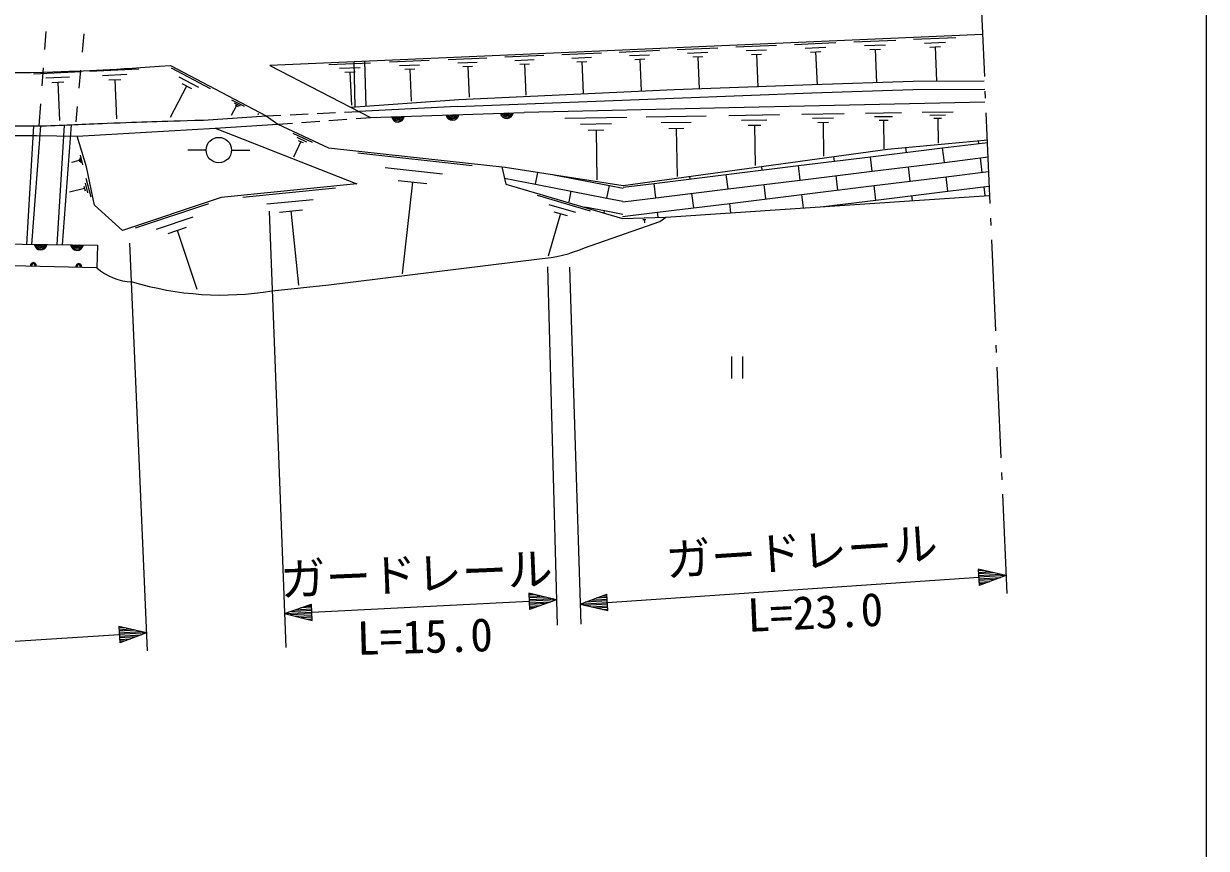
# Model space of a CAD drawing. Units: millimetres, scale not verified. Extents: x 40000 to 680000, y 20000 to 380000.
# Drawn here: x 513914 to 579000, y 262633 to 308003 of the extents above; entities that cross this region are included whole.
import ezdxf
from ezdxf.enums import TextEntityAlignment as Align

# ---------------------------------------------------------------- set-up
doc = ezdxf.new("R2010")
doc.units = ezdxf.units.MM
doc.header["$LTSCALE"] = 1000
for name, color, linetype, lineweight in [('M-BGD', 7, 'Continuous', 25), ('M-BGD-HTXT', 7, 'Continuous', 13), ('M-STR-HTXT', 7, 'Continuous', 13), ('M-TTL-BAND', 7, 'Continuous', 25)]:
    doc.layers.add(name, color=color, linetype=linetype, lineweight=lineweight)
doc.styles.add('ＭＳ ゴシック', font='')
doc.styles.get('ＭＳ ゴシック').set_extended_font_data('MS Gothic')

msp = doc.modelspace()

# ---------------------------------------------------------------- linework, layer by layer
at = {"layer": 'M-BGD'}
for p, q in [((515143, 307575), (515068, 306577)), ((517150, 306439), (517242, 307435)), ((566673, 307408), (527453, 305710)), ((562891, 307144), (565220, 307245)), ((549884, 306581), (552112, 306677)), ((553099, 306720), (555351, 306818)), ((553672, 306519), (554798, 306568)), ((556338, 306860), (558616, 306959)), ((556917, 306657), (558056, 306707)), ((559602, 307002), (561905, 307101)), ((560188, 306796), (561339, 306846)), ((560486, 306578), (561061, 306603)), ((560773, 306591), (560853, 304748)), ((563484, 306936), (564648, 306987)), ((563785, 306716), (564367, 306741)), ((564076, 306729), (564156, 304866)), ((532077, 305910), (532140, 303423)), ((532665, 305936), (532739, 303466)), ((534040, 305895), (536239, 305990)), ((537272, 306035), (539402, 306127)), ((540389, 306170), (542543, 306263)), ((540937, 305978), (542014, 306025)), ((543530, 306306), (545708, 306400)), ((544084, 306112), (545173, 306159)), ((544365, 305906), (544910, 305929)), ((544638, 305917), (544713, 304175)), ((546695, 306443), (548898, 306538)), ((547255, 306247), (548356, 306294)), ((547540, 306038), (548091, 306062)), ((547815, 306050), (547892, 304288)), ((550451, 306382), (551565, 306431)), ((550739, 306172), (551296, 306196)), ((551017, 306184), (551095, 304402)), ((553963, 306306), (554526, 306331)), ((554244, 306318), (554322, 304516)), ((557212, 306442), (557781, 306466)), ((557496, 306454), (557575, 304632)), ((514455, 305250), (517091, 305373)), ((514994, 305580), (514920, 304583)), ((516966, 304448), (517058, 305444)), ((517565, 305395), (520251, 305521)), ((521993, 305702), (527269, 302923)), ((522030, 305570), (524184, 304435)), ((527453, 305710), (533010, 302840)), ((530704, 305751), (532995, 305850)), ((531287, 305547), (532432, 305596)), ((531583, 305330), (532156, 305355)), ((531869, 305342), (531948, 303510)), ((534599, 305699), (535698, 305747)), ((534883, 305491), (535433, 305515)), ((535158, 305503), (535234, 303744)), ((537814, 305845), (538879, 305891)), ((538089, 305644), (538622, 305667)), ((538355, 305655), (538429, 303952)), ((541215, 305774), (541754, 305798)), ((541484, 305786), (541559, 304063)), ((515127, 305017), (516444, 305079)), ((515468, 304769), (516127, 304800)), ((515798, 304784), (515896, 302676)), ((518249, 305158), (519592, 305221)), ((518597, 304905), (519269, 304936)), ((518933, 304921), (519033, 302772)), ((522455, 305071), (523532, 304503)), ((522611, 304713), (523149, 304430)), ((549708, 304377), (557313, 304659)), ((557313, 304659), (562862, 304841)), ((562862, 304841), (566773, 304859)), ((522880, 304572), (521972, 302848)), ((537865, 303831), (549708, 304377)), ((549690, 303913), (557295, 304195)), ((557295, 304195), (562843, 304377)), ((562843, 304377), (566806, 304402)), ((514846, 303586), (514756, 302378)), ((516796, 302603), (516874, 303452)), ((525631, 303498), (525343, 302951)), ((525361, 303815), (526045, 303455)), ((525496, 303656), (525838, 303476)), ((525546, 303543), (525716, 303453)), ((531913, 303407), (537865, 303831)), ((537769, 303450), (532372, 303169)), ((537769, 303450), (549690, 303913)), ((552747, 303374), (541454, 303120)), ((566807, 303692), (552747, 303374)), ((523804, 302700), (527269, 302923)), ((526829, 303042), (526805, 302996)), ((526806, 303054), (526852, 303030)), ((527269, 302923), (528072, 302962)), ((527269, 302923), (527910, 302471)), ((528572, 302986), (529571, 303034)), ((530070, 303058), (531069, 303107)), ((530709, 302674), (531707, 302746)), ((531568, 303131), (532372, 303169)), ((532206, 302782), (533010, 302840)), ((533010, 302840), (541454, 303120)), ((543697, 302800), (547109, 302858)), ((548164, 302875), (551466, 302931)), ((552725, 302952), (555508, 302999)), ((553425, 302685), (554817, 302709)), ((556736, 303019), (559063, 303058)), ((557322, 302796), (558485, 302816)), ((560234, 303078), (562220, 303111)), ((560734, 302888), (561727, 302904)), ((560986, 302693), (561482, 302702)), ((561234, 302698), (561260, 301109)), ((563352, 303130), (565072, 303159)), ((563785, 302966), (564645, 302980)), ((564003, 302797), (564433, 302804)), ((564218, 302801), (564241, 301425)), ((514463, 302374), (514077, 295862)), ((514372, 295858), (514852, 302380)), ((516140, 302421), (515734, 295842)), ((516054, 295838), (516541, 302439)), ((516857, 301813), (524446, 302248)), ((524446, 302248), (527910, 302471)), ((524446, 302248), (532248, 299194)), ((527910, 302471), (528715, 302529)), ((527910, 302471), (530693, 301180)), ((529213, 302565), (530211, 302638)), ((544556, 302473), (546262, 302502)), ((544988, 302139), (545841, 302154)), ((545415, 302146), (545461, 299417)), ((548995, 302559), (550646, 302587)), ((549414, 302236), (550239, 302250)), ((549826, 302243), (549871, 299602)), ((553778, 302413), (554474, 302424)), ((554126, 302419), (554163, 300192)), ((557616, 302568), (558198, 302578)), ((557907, 302573), (557939, 300711)), ((504978, 301851), (514630, 301851)), ((514630, 301851), (516857, 301813)), ((517366, 300118), (516857, 301813)), ((528725, 301983), (529794, 301487)), ((529160, 301521), (528763, 300665)), ((528943, 301752), (529477, 301504)), ((529027, 301583), (529294, 301459)), ((561453, 301094), (566975, 301613)), ((564489, 301167), (566978, 301473)), ((566474, 301411), (566455, 301564)), ((517018, 300772), (517156, 300229)), ((523956, 301049), (522956, 301049)), ((525356, 301049), (526356, 301049)), ((530693, 301180), (535198, 300681)), ((532298, 300901), (538605, 300201)), ((546904, 299093), (561453, 301094)), ((560519, 300680), (564489, 301167)), ((562504, 300923), (562471, 301190)), ((564586, 300373), (564489, 301167)), ((516978, 300473), (516543, 300363)), ((516961, 300541), (516995, 300405)), ((516998, 300623), (517067, 300351)), ((517819, 298023), (517366, 300118)), ((533805, 300095), (536958, 299745)), ((535198, 300681), (540407, 300102)), ((540231, 300121), (540442, 299177)), ((540407, 300102), (546904, 299093)), ((552578, 299705), (556548, 300192)), ((554563, 299948), (554539, 300143)), ((556548, 300192), (560519, 300680)), ((556646, 299398), (556548, 300192)), ((558534, 300436), (558503, 300689)), ((560616, 299886), (560519, 300680)), ((560616, 299886), (564586, 300373)), ((562699, 299335), (562601, 300129)), ((564586, 300373), (566997, 300669)), ((566669, 299823), (566571, 300617)), ((517339, 299508), (517603, 298468)), ((540370, 299501), (542087, 299167)), ((542087, 299167), (542215, 299821)), ((543084, 299686), (546147, 299091)), ((544184, 299472), (544192, 299514)), ((548608, 299217), (552578, 299705)), ((550593, 299461), (550576, 299598)), ((552676, 298911), (552578, 299705)), ((552676, 298911), (556646, 299398)), ((556646, 299398), (560616, 299886)), ((558729, 298848), (558631, 299642)), ((560714, 299092), (564684, 299579)), ((564684, 299579), (567015, 299865)), ((564781, 298785), (564684, 299579)), ((517263, 298935), (516431, 298724)), ((517230, 299065), (517296, 298805)), ((517301, 299222), (517433, 298702)), ((532248, 299194), (524779, 298446)), ((525970, 298465), (531077, 298976)), ((534523, 299377), (536100, 299202)), ((535311, 299290), (534752, 294245)), ((540442, 299177), (546877, 297285)), ((542087, 299167), (546014, 298404)), ((543936, 298193), (544051, 298785)), ((546014, 298404), (546147, 299091)), ((546147, 299091), (546902, 298944)), ((546903, 299008), (548608, 299217)), ((548706, 298423), (548608, 299217)), ((548706, 298423), (552676, 298911)), ((554758, 298360), (554661, 299154)), ((556743, 298604), (560714, 299092)), ((560811, 298297), (560714, 299092)), ((560811, 298297), (564781, 298785)), ((564781, 298785), (567034, 299062)), ((566826, 298540), (566766, 299029)), ((524779, 298446), (519347, 296629)), ((520076, 296767), (524114, 298118)), ((527298, 298082), (529851, 298337)), ((542170, 298565), (545093, 297705)), ((546014, 298404), (546891, 298233)), ((546890, 298200), (548706, 298423)), ((548803, 297629), (552773, 298117)), ((549259, 297364), (567046, 298555)), ((550788, 297873), (550691, 298667)), ((552773, 298117), (556743, 298604)), ((552836, 297603), (552773, 298117)), ((556833, 297871), (556743, 298604)), ((557939, 297945), (560811, 298297)), ((562829, 298272), (562796, 298541)), ((519347, 296629), (517819, 298023)), ((527987, 297635), (529264, 297763)), ((528626, 297699), (529035, 293613)), ((543459, 297550), (542772, 295212)), ((542814, 298058), (544276, 297628)), ((543094, 297658), (543825, 297443)), ((544800, 297926), (545880, 297716)), ((545858, 297600), (545880, 297716)), ((545880, 297716), (546880, 297522)), ((546878, 297393), (548803, 297629)), ((548837, 297350), (548803, 297629)), ((558832, 298005), (558826, 298054)), ((521220, 296701), (523240, 297376)), ((521860, 296466), (522870, 296804)), ((546877, 297285), (549259, 297364)), ((547981, 297221), (548161, 297227)), ((548071, 297224), (548077, 297045)), ((522365, 296635), (523446, 293404)), ((511849, 295889), (517984, 295814)), ((517984, 295814), (517944, 294577)), ((517944, 294577), (511906, 294713)), ((552874, 289689), (552874, 288489)), ((553474, 289689), (553474, 288489))]:
    msp.add_line(p, q, dxfattribs=at)
for points in [[(544772, 295670), (548920, 297110), (549259, 297364)], [(527584, 293300), (530717, 293638), (542304, 295062)]]:
    msp.add_lwpolyline(points, dxfattribs=at)
msp.add_circle((524656, 301049), 700, dxfattribs=at)
for centre, radius, start, end in [((534508, 302944), 354, 190.70053, 353.1057), ((534508, 302944), 283, 192.92456, 350.88167), ((534508, 302944), 212, 196.67089, 347.13534), ((534508, 302944), 142, 204.38262, 339.42361), ((534508, 302944), 100, 214.70028, 329.10595), ((534508, 302944), 100, 214.70028, 329.10595), ((537506, 303043), 354, 190.70053, 353.1057), ((537506, 303043), 283, 192.92456, 350.88167), ((537506, 303043), 212, 196.67089, 347.13534), ((537506, 303043), 142, 204.38262, 339.42361), ((537506, 303043), 100, 214.70028, 329.10595), ((537506, 303043), 100, 214.70028, 329.10595), ((540504, 303143), 354, 190.70053, 353.1057), ((540504, 303143), 283, 192.92456, 350.88167), ((540504, 303143), 212, 196.67089, 347.13534), ((540504, 303143), 142, 204.38262, 339.42361), ((540504, 303143), 100, 214.70028, 329.10595), ((540504, 303143), 100, 214.70028, 329.10595), ((514850, 295907), 354, 188.10049, 350.50567), ((514850, 295907), 283, 190.32453, 348.28163), ((514850, 295907), 212, 194.07086, 344.5353), ((514850, 295907), 142, 201.78258, 336.82357), ((514850, 295907), 100, 212.10025, 326.50591), ((514850, 295907), 100, 212.10025, 326.50591), ((516850, 295882), 354, 188.10049, 350.50567), ((516850, 295882), 283, 190.32453, 348.28163), ((516850, 295882), 212, 194.07086, 344.5353), ((516850, 295882), 142, 201.78258, 336.82357), ((516850, 295882), 100, 212.10025, 326.50591), ((516850, 295882), 100, 212.10025, 326.50591), ((541766, 302559), 7515, 274.10205, 293.57394), ((514446, 294699), 156, 342.4515, 194.97191), ((514446, 294699), 125, 338.22439, 199.19902), ((514446, 294699), 100, 332.76722, 204.65618), ((514446, 294699), 100, 332.76722, 204.65618), ((514446, 294699), 100, 332.76722, 204.65618), ((514446, 294699), 100, 332.76722, 204.65618), ((516945, 294643), 156, 342.4515, 194.97191), ((516945, 294643), 125, 338.22439, 199.19902), ((516945, 294643), 100, 332.76722, 204.65618), ((516945, 294643), 100, 332.76722, 204.65618), ((516945, 294643), 100, 332.76722, 204.65618), ((516945, 294643), 100, 332.76722, 204.65618), ((519910, 296705), 2897, 227.26326, 269.39643), ((524822, 310080), 17006, 253.10611, 279.34932)]:
    msp.add_arc(centre, radius, start, end, dxfattribs=at)
for points, knots in [([(451795, 293596), (454894, 294918), (455767, 295258), (458353, 296220), (462289, 297685), (464535, 298412), (468591, 299504), (473299, 300772), (475964, 301398), (480748, 302342), (486327, 303443), (489482, 303932), (495129, 304604), (499071, 305072), (501294, 305286), (505263, 305394), (509077, 305499), (511217, 305220), (515031, 305337), (517753, 305421), (518664, 305465), (521993, 305702)], [0, 0, 0, 0, 1, 1, 1, 2, 2, 2, 3, 3, 3, 4, 4, 4, 5, 5, 5, 6, 6, 6, 7, 7, 7, 7]), ([(504892, 302301), (508620, 302353), (509567, 302376), (512563, 302382), (513480, 302383), (513994, 302361), (514910, 302382), (516314, 302414), (517100, 302474), (518503, 302527), (520573, 302605), (521226, 302623), (523804, 302700)], [0, 0, 0, 0, 1, 1, 1, 2, 2, 2, 3, 3, 3, 4, 4, 4, 4])]:
    msp.add_open_spline(points, degree=3, knots=knots, dxfattribs=at)
at = {"layer": 'M-BGD-HTXT'}
for p, q in [((566548, 310555), (566784, 305094)), ((566818, 304294), (566836, 303895)), ((566870, 303096), (567086, 298100)), ((567121, 297301), (567138, 296901)), ((567172, 296102), (567388, 291107)), ((567423, 290308), (567440, 289908)), ((567475, 289109), (567691, 284113)), ((567725, 283314), (567742, 282914)), ((567777, 282115), (568013, 276654))]:
    msp.add_line(p, q, dxfattribs=at)
at = {"layer": 'M-STR-HTXT'}
for p, q in [((527424, 297696), (528347, 273673)), ((519747, 295928), (520719, 273492)), ((542744, 294628), (543266, 274910)), ((543954, 294599), (544570, 274966)), ((567970, 277648), (566443, 277996)), ((566443, 277996), (566504, 277098)), ((566748, 277926), (566449, 277906)), ((546032, 276159), (566473, 277547)), ((566455, 277816), (567054, 277857)), ((567359, 277787), (566461, 277726)), ((566467, 277636), (567665, 277718)), ((567970, 277648), (566473, 277547)), ((566480, 277457), (567677, 277538)), ((567384, 277428), (566486, 277367)), ((566492, 277277), (567090, 277318)), ((567970, 277648), (566504, 277098)), ((543230, 276305), (541709, 276679)), ((541709, 276679), (541754, 275780)), ((566797, 277208), (566498, 277187)), ((528275, 275546), (529750, 276071)), ((529455, 275966), (529755, 275982)), ((529796, 275173), (529750, 276071)), ((529773, 275622), (541731, 276229)), ((542013, 276604), (541713, 276589)), ((541718, 276499), (542317, 276529)), ((542621, 276455), (541722, 276409)), ((541727, 276319), (542925, 276380)), ((543230, 276305), (541731, 276229)), ((541736, 276139), (542934, 276200)), ((542639, 276095), (541741, 276049)), ((541745, 275960), (542344, 275990)), ((543230, 276305), (541754, 275780)), ((544535, 276058), (546001, 276608)), ((544535, 276058), (546032, 276159)), ((544535, 276058), (546062, 275710)), ((546026, 276249), (544829, 276168)), ((546038, 276070), (544841, 275988)), ((545122, 276278), (546020, 276339)), ((545146, 275919), (546044, 275980)), ((546014, 276429), (545415, 276388)), ((545708, 276498), (546008, 276519)), ((546062, 275710), (546001, 276608)), ((528275, 275546), (529773, 275622)), ((528275, 275546), (529796, 275173)), ((529768, 275712), (528570, 275651)), ((529778, 275532), (528579, 275471)), ((528865, 275756), (529764, 275802)), ((528883, 275397), (529782, 275442)), ((529759, 275892), (529160, 275861)), ((529787, 275352), (529187, 275322)), ((542049, 275885), (541750, 275870)), ((546050, 275890), (545452, 275849)), ((545757, 275780), (546056, 275800)), ((520675, 274488), (519150, 274842)), ((519150, 274842), (519207, 273944)), ((519455, 274771), (519156, 274752)), ((519161, 274662), (519760, 274700)), ((529492, 275247), (529791, 275262)), ((512574, 273972), (519179, 274393)), ((520065, 274629), (519167, 274572)), ((519173, 274482), (520370, 274559)), ((520675, 274488), (519179, 274393)), ((519184, 274303), (520382, 274379)), ((520088, 274270), (519190, 274213)), ((519196, 274123), (519794, 274161)), ((519501, 274052), (519201, 274033)), ((520675, 274488), (519207, 273944))]:
    msp.add_line(p, q, dxfattribs=at)
at = {"layer": 'M-TTL-BAND'}
msp.add_line((579000, 20000), (579000, 370000), dxfattribs=at)

# ---------------------------------------------------------------- texts
at = {"layer": 'M-STR-HTXT', "style": 'ＭＳ ゴシック'}
for s, rotation, p in [('ガードレール', 3.682, (556818, 277503)), ('ガードレール', 2.414, (535590, 276265)), ('L=23.0', 2.613, (557541, 274163)), ('L=15.0', 1.653, (536036, 272829))]:
    msp.add_text(s, height=1833, rotation=rotation, dxfattribs=at).set_placement(p, align=Align.BOTTOM_CENTER)

doc.saveas('drawing.dxf')
